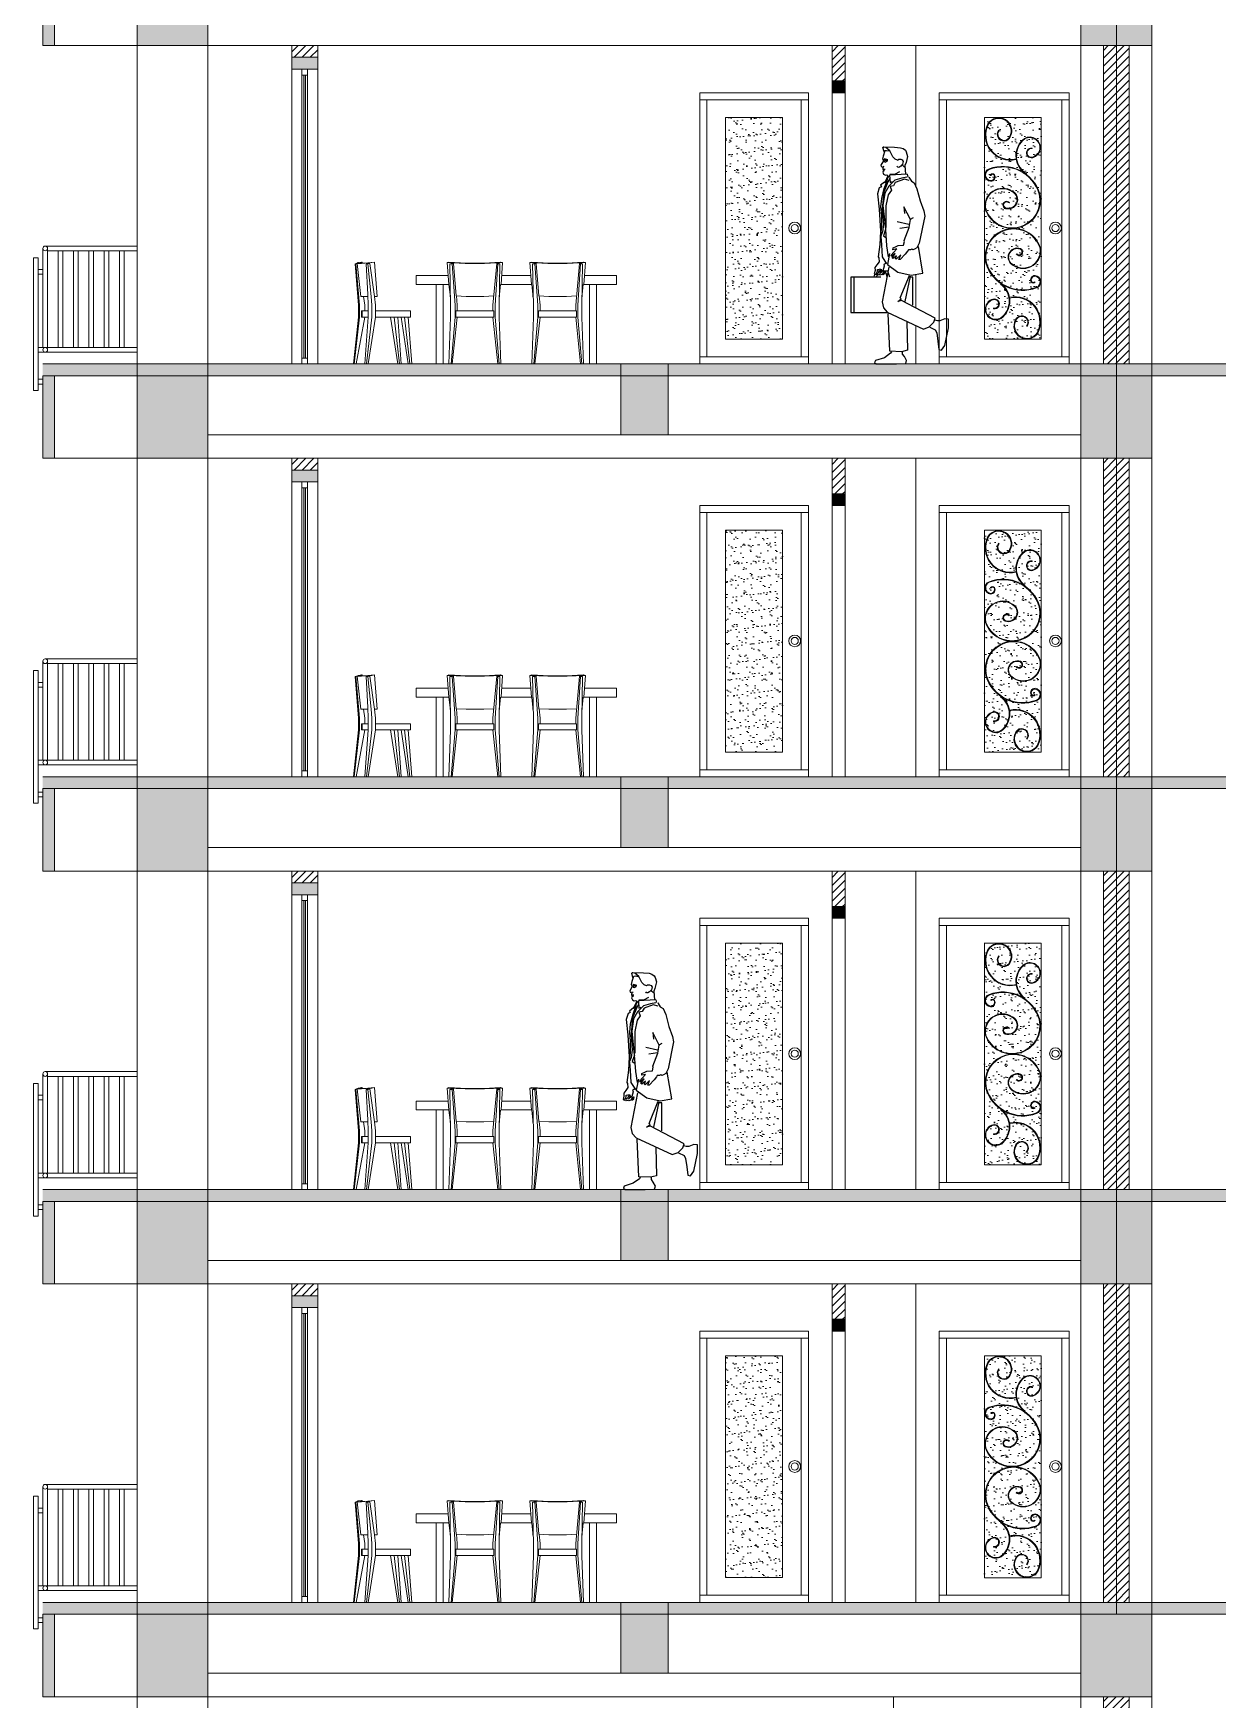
# Model space of a CAD drawing. Header units: millimetres. Extents: x -51 to 151, y -74 to 104.
# Drawn here: x -9.3 to 0.74, y 7.57 to 21.7 of the extents above; entities that cross this region are included whole.
import ezdxf

# ---------------------------------------------------------------- set-up
doc = ezdxf.new("R2010")
doc.units = ezdxf.units.MM
doc.header["$LTSCALE"] = 15
doc.linetypes.add('DASHDOTX2', pattern=[50.8, 25.4, -12.7, 0, -12.7])
doc.layers.add('Akira01', color=7, linetype='Continuous')
doc.layers.add('G', color=8, linetype='Continuous')
pattern_1 = [(45, (-665.703766, 16.939377), (-0.0336759605, 0.0336759605), [])]
pattern_2 = [(45, (-665.703766, 13.439377), (-0.0336759605, 0.0336759605), [])]
pattern_3 = [(45, (-665.703766, 9.939377), (-0.0336759605, 0.0336759605), [])]
pattern_4 = [(45, (-665.703766, 20.439377), (-0.0336759605, 0.0336759605), [])]

# ---------------------------------------------------------------- blocks, each defined once
blk = doc.blocks.new('Main Doorr')
at = {"lineweight": 9}
h = blk.add_hatch(dxfattribs=at)
h.set_pattern_fill('AR-SAND', color=153, scale=53.726984, style=0)
h.set_pattern_definition([(37.5, (633482.83, -6970.605), (-3.38444, 103.52243), [0, -81.66502, 0, -91.33587, 0, -87.30635]), (7.5, (633482.83, -6970.6), (95.08476, 151.6254), [0, -44.05613, 0, -73.60597, 0, -28.20667]), (327.5, (633416.74, -6970.605), (167.31345, 0.30404), [0, -26.86349, 0, -96.70857, 0, -126.25841]), (317.5, (633416.74, -6970.6), (161.51012, 47.15486), [0, -13.43175, 0, -63.39784, 0, -72.53143])])
h.paths.add_polyline_path([(664468, -64986), (664951, -64986), (664951, -63105), (664468, -63105)])
at = {"color": 7, "lineweight": 9}
for p, q in [((665186, -62955), (664086, -62955)), ((664146, -62955), (664146, -65135)), ((665126, -65135), (665126, -62955)), ((664468, -63105), (664468, -64986)), ((664951, -63105), (664468, -63105)), ((664951, -64986), (664951, -63105)), ((664468, -64986), (664951, -64986)), ((664086, -65135), (665186, -65135))]:
    blk.add_line(p, q, dxfattribs=at)
blk.add_lwpolyline([(664086, -65195), (665186, -65195), (665186, -62895), (664086, -62895)], close=True, dxfattribs=at)
at = {"lineweight": 9}
for points in [[(664738, -63461, -0.637528), (664498, -63159, -0.965658), (664687, -63270, -1.139609), (664589, -63214), (664593, -63218, 1.142963), (664682, -63267, 0.965814), (664503, -63161, 0.637746), (664737, -63456)], [(664811, -63578, -0.50473), (664808, -63283, -1.139136), (664878, -63446, -1.237533), (664872, -63364), (664872, -63369, 1.237959), (664877, -63441, 1.137294), (664811, -63287, 0.504199), (664814, -63573)], [(664608, -64513, -0.50473), (664611, -64809, -1.139136), (664541, -64645, -1.237533), (664547, -64728), (664547, -64722, 1.237959), (664542, -64650, 1.137294), (664608, -64804, 0.504199), (664605, -64518)], [(664681, -64630, -0.637528), (664921, -64933, -0.965658), (664732, -64822, -1.139609), (664830, -64877), (664826, -64874, 1.142963), (664737, -64824, 0.965814), (664916, -64930, 0.637746), (664682, -64636)]]:
    blk.add_lwpolyline(points, format="xyb", dxfattribs=at)
for points in [[(664521, -63590, -0.482932), (664554, -63590, -0.577559), (664521, -63646, -0.789134), (664508, -63541, -0.438143), (664938, -63753, -0.939322), (664477, -63887, -0.684665), (664707, -63731, -0.943765), (664645, -63876, -1.249985), (664681, -63826), (664677, -63830, 1.245946), (664647, -63871, 0.94511), (664704, -63735, 0.684848), (664482, -63886, 0.938331), (664933, -63754, 0.438005), (664510, -63546, 0.787082), (664522, -63640, 0.570854), (664550, -63593, 0.476031), (664525, -63593)], [(664898, -64502, -0.482932), (664865, -64501, -0.577559), (664898, -64445, -0.789134), (664911, -64550, -0.438143), (664481, -64339, -0.939322), (664942, -64204, -0.684665), (664713, -64360, -0.943765), (664774, -64216, -1.249985), (664738, -64265), (664742, -64261, 1.245946), (664772, -64221, 0.94511), (664715, -64356, 0.684848), (664937, -64205, 0.938331), (664486, -64337, 0.438005), (664909, -64545, 0.787082), (664898, -64451, 0.570854), (664870, -64498, 0.476031), (664894, -64498)]]:
    blk.add_lwpolyline(points, format="xyb", close=True, dxfattribs=at)
at = {"linetype": 'Continuous', "lineweight": 9}
blk.add_lwpolyline([(664951, -64986), (664468, -64986)], dxfattribs=at)
at = {"color": 7, "lineweight": 9}
for radius in [50, 30]:
    blk.add_circle((665071, -64043), radius, dxfattribs=at)
blk = doc.blocks.new('Indoor')
at = {"lineweight": 5}
h = blk.add_hatch(dxfattribs=at)
h.set_pattern_fill('AR-SAND', color=153, scale=53.726984, style=0)
h.set_pattern_definition([(37.5, (631289.6, 71959.21), (-3.38444, 103.52243), [0, -81.66502, 0, -91.33587, 0, -87.30635]), (7.5, (631289.6, 71959.21), (95.08476, 151.6254), [0, -44.05613, 0, -73.60597, 0, -28.20667]), (327.5, (631223.515, 71959.21), (167.31345, 0.30404), [0, -26.86349, 0, -96.70857, 0, -126.25841]), (317.5, (631223.52, 71959.21), (161.51012, 47.15486), [0, -13.43175, 0, -63.39784, 0, -72.53143])])
h.paths.add_polyline_path([(662275, 13944), (662758, 13944), (662758, 15824), (662275, 15824)])
at = {"color": 7, "lineweight": 5}
for p, q in [((662976, 16034), (662056, 16034)), ((662056, 16034), (662056, 13734)), ((662976, 15974), (662056, 15974)), ((662116, 15974), (662116, 13794)), ((662916, 13794), (662916, 15974)), ((662976, 13734), (662976, 16034)), ((662275, 15824), (662275, 13944)), ((662758, 15824), (662275, 15824)), ((662758, 13944), (662758, 15824)), ((662275, 13944), (662758, 13944)), ((662056, 13794), (662976, 13794)), ((662056, 13734), (662976, 13734))]:
    blk.add_line(p, q, dxfattribs=at)
at = {"linetype": 'Continuous', "lineweight": 5}
blk.add_lwpolyline([(662758, 13944), (662275, 13944)], dxfattribs=at)
at = {"color": 7, "lineweight": 5}
for radius in [50, 30]:
    blk.add_circle((662861, 14886), radius, dxfattribs=at)
blk = doc.blocks.new('dinning table')
at = {"linetype": 'Continuous', "lineweight": 13}
for points in [[(660952, -67087), (660922, -67087)], [(661041, -67087), (661011, -67087)], [(661307, -67087), (661247, -67087)], [(662547, -67087), (662607, -67087)]]:
    blk.add_lwpolyline(points, dxfattribs=at)
at = {"layer": 'Akira01', "lineweight": 13}
for p, q in [((660561, -66238), (660573, -66234)), ((660591, -66589), (660561, -66238)), ((660561, -66238), (660568, -66238)), ((660568, -66238), (660579, -66234)), ((660598, -66589), (660568, -66238)), ((660573, -66234), (660588, -66227)), ((660573, -66234), (660614, -66234)), ((660579, -66234), (660611, -66514)), ((660588, -66227), (660617, -66223)), ((660603, -66231), (660617, -66223)), ((660603, -66231), (660640, -66231)), ((660703, -66227), (660614, -66234)), ((660617, -66223), (660621, -66223)), ((660621, -66223), (660621, -66231)), ((660726, -66223), (660640, -66231)), ((660655, -66238), (660670, -66234)), ((660655, -66238), (660670, -66499)), ((660670, -66238), (660655, -66238)), ((660670, -66234), (660685, -66234)), ((660670, -66238), (660685, -66234)), ((660670, -66238), (660696, -66514)), ((660685, -66234), (660726, -66514)), ((660703, -66227), (660726, -66223)), ((660748, -66514), (660726, -66223)), ((661357, -66223), (661342, -66227)), ((661342, -66227), (661495, -66234)), ((661355, -66413), (661342, -66227)), ((661357, -66223), (661502, -66231)), ((661375, -66234), (661364, -66238)), ((661364, -66238), (661383, -66238)), ((661371, -66589), (661364, -66238)), ((661394, -66234), (661375, -66234)), ((661383, -66238), (661394, -66234)), ((661383, -66238), (661409, -66589)), ((661417, -66510), (661394, -66234)), ((661502, -66231), (661495, -66234)), ((661659, -66234), (661495, -66234)), ((661502, -66231), (661655, -66231)), ((661651, -66231), (661793, -66223)), ((661797, -66223), (661655, -66231)), ((661655, -66231), (661659, -66234)), ((661811, -66227), (661659, -66234)), ((661730, -66589), (661763, -66234)), ((661748, -66589), (661771, -66238)), ((661763, -66234), (661771, -66238)), ((661782, -66234), (661763, -66234)), ((661789, -66238), (661771, -66238)), ((661789, -66238), (661782, -66234)), ((661782, -66589), (661789, -66238)), ((661793, -66223), (661793, -66223)), ((661811, -66227), (661797, -66223)), ((661798, -66413), (661811, -66227)), ((662058, -66223), (662043, -66227)), ((662043, -66227), (662196, -66234)), ((662056, -66413), (662043, -66227)), ((662058, -66223), (662203, -66231)), ((662076, -66234), (662065, -66238)), ((662065, -66238), (662084, -66238)), ((662073, -66589), (662065, -66238)), ((662095, -66234), (662076, -66234)), ((662084, -66238), (662095, -66234)), ((662084, -66238), (662110, -66589)), ((662118, -66510), (662095, -66234)), ((662203, -66231), (662196, -66234)), ((662360, -66234), (662196, -66234)), ((662203, -66231), (662356, -66231)), ((662352, -66231), (662494, -66223)), ((662498, -66223), (662356, -66231)), ((662356, -66231), (662360, -66234)), ((662513, -66227), (662360, -66234)), ((662431, -66589), (662464, -66234)), ((662449, -66589), (662472, -66238)), ((662464, -66234), (662472, -66238)), ((662483, -66234), (662464, -66234)), ((662490, -66238), (662472, -66238)), ((662490, -66238), (662483, -66234)), ((662483, -66589), (662490, -66238)), ((662494, -66223), (662494, -66223)), ((662513, -66227), (662498, -66223)), ((662499, -66413), (662513, -66227)), ((661078, -66337), (661078, -66412)), ((661349, -66337), (661078, -66337)), ((662051, -66337), (661804, -66337)), ((662777, -66337), (662505, -66337)), ((662777, -66412), (662777, -66337)), ((660647, -66514), (660611, -66514)), ((660632, -66514), (660644, -66589)), ((660632, -66514), (660644, -66589)), ((660651, -66514), (660647, -66514)), ((660670, -66514), (660647, -66514)), ((660655, -66514), (660651, -66514)), ((660651, -66514), (660670, -66514)), ((660670, -66499), (660673, -66589)), ((660696, -66514), (660703, -66589)), ((660726, -66514), (660733, -66589)), ((660748, -66514), (660726, -66514)), ((661355, -66412), (661078, -66412)), ((661247, -67087), (661247, -66412)), ((661307, -67087), (661307, -66412)), ((661357, -66413), (661368, -66499)), ((661368, -66518), (661368, -66499)), ((661502, -66514), (661417, -66510)), ((661427, -66589), (661420, -66510)), ((661651, -66514), (661502, -66514)), ((661651, -66514), (661737, -66510)), ((661793, -66413), (661785, -66499)), ((661785, -66518), (661785, -66499)), ((661785, -66510), (661786, -66510)), ((662056, -66412), (661798, -66412)), ((662058, -66413), (662069, -66499)), ((662069, -66518), (662069, -66499)), ((662203, -66514), (662118, -66510)), ((662129, -66589), (662121, -66510)), ((662352, -66514), (662203, -66514)), ((662352, -66514), (662438, -66510)), ((662494, -66413), (662487, -66499)), ((662487, -66518), (662487, -66499)), ((662487, -66510), (662487, -66510)), ((662777, -66412), (662500, -66412)), ((662547, -67087), (662547, -66412)), ((662607, -67087), (662607, -66412)), ((660591, -66690), (660591, -66589)), ((660598, -66690), (660598, -66589)), ((660647, -66637), (660614, -66637)), ((660614, -66637), (660647, -66637)), ((660614, -66637), (660614, -66690)), ((660620, -66637), (660620, -66690)), ((660644, -66589), (660643, -66589)), ((660644, -66589), (660644, -66637)), ((660644, -66637), (660644, -66589)), ((660673, -66637), (660647, -66637)), ((660647, -66637), (660673, -66637)), ((660673, -66690), (660673, -66589)), ((660703, -66589), (660703, -66690)), ((660733, -66637), (660733, -66589)), ((660733, -66589), (660733, -66690)), ((660752, -66637), (660733, -66637)), ((660733, -66637), (660752, -66637)), ((660955, -66637), (660752, -66637)), ((660752, -66637), (661030, -66637)), ((661030, -66637), (661030, -66690)), ((661371, -66589), (661371, -66690)), ((661371, -66637), (661371, -66690)), ((661371, -66637), (661372, -66637)), ((661409, -66690), (661409, -66589)), ((661409, -66589), (661409, -66589)), ((661416, -66690), (661416, -66637)), ((661424, -66637), (661416, -66637)), ((661416, -66637), (661424, -66637)), ((661502, -66637), (661424, -66637)), ((661424, -66637), (661502, -66637)), ((661427, -66637), (661427, -66589)), ((661651, -66637), (661502, -66637)), ((661502, -66637), (661651, -66637)), ((661730, -66637), (661651, -66637)), ((661651, -66637), (661730, -66637)), ((661730, -66589), (661730, -66637)), ((661737, -66637), (661730, -66637)), ((661737, -66637), (661730, -66637)), ((661737, -66690), (661737, -66637)), ((661748, -66690), (661748, -66589)), ((661782, -66690), (661782, -66589)), ((662073, -66589), (662073, -66690)), ((662073, -66637), (662073, -66690)), ((662073, -66637), (662073, -66637)), ((662110, -66690), (662110, -66589)), ((662110, -66589), (662110, -66589)), ((662117, -66690), (662117, -66637)), ((662125, -66637), (662117, -66637)), ((662117, -66637), (662125, -66637)), ((662203, -66637), (662125, -66637)), ((662125, -66637), (662203, -66637)), ((662129, -66637), (662129, -66589)), ((662352, -66637), (662203, -66637)), ((662203, -66637), (662352, -66637)), ((662431, -66637), (662352, -66637)), ((662352, -66637), (662431, -66637)), ((662431, -66589), (662431, -66637)), ((662438, -66637), (662431, -66637)), ((662438, -66637), (662431, -66637)), ((662438, -66690), (662438, -66637)), ((662449, -66690), (662449, -66589)), ((662483, -66690), (662483, -66589)), ((660547, -67087), (660591, -66690)), ((660554, -67088), (660598, -66690)), ((660644, -66690), (660571, -67087)), ((660647, -66690), (660614, -66690)), ((660614, -66690), (660647, -66690)), ((660620, -66690), (660620, -66690)), ((660673, -66690), (660644, -67087)), ((660673, -66690), (660647, -66690)), ((660647, -66690), (660673, -66690)), ((660703, -66690), (660658, -67087)), ((660733, -66690), (660673, -67087)), ((660752, -66690), (660733, -66690)), ((660752, -66690), (660733, -66690)), ((660933, -66690), (660752, -66690)), ((660752, -66690), (661030, -66690)), ((660862, -66690), (660922, -67087)), ((660892, -66690), (660937, -67087)), ((660922, -66690), (660952, -67087)), ((660951, -66690), (661011, -67087)), ((660981, -66690), (661026, -67087)), ((661011, -66690), (661041, -67087)), ((661357, -67087), (661371, -66690)), ((661371, -66690), (661372, -66690)), ((661409, -66690), (661375, -67087)), ((661383, -67087), (661427, -66690)), ((661424, -66690), (661416, -66690)), ((661502, -66690), (661424, -66690)), ((661424, -66690), (661502, -66690)), ((661651, -66690), (661502, -66690)), ((661502, -66690), (661651, -66690)), ((661730, -66690), (661651, -66690)), ((661651, -66690), (661730, -66690)), ((661730, -66690), (661771, -67087)), ((661737, -66690), (661730, -66690)), ((661748, -66690), (661782, -67087)), ((661782, -66690), (661797, -67087)), ((662058, -67087), (662073, -66690)), ((662073, -66690), (662073, -66690)), ((662110, -66690), (662076, -67087)), ((662084, -67087), (662129, -66690)), ((662125, -66690), (662117, -66690)), ((662203, -66690), (662125, -66690)), ((662125, -66690), (662203, -66690)), ((662352, -66690), (662203, -66690)), ((662203, -66690), (662352, -66690)), ((662431, -66690), (662352, -66690)), ((662352, -66690), (662431, -66690)), ((662431, -66690), (662472, -67087)), ((662438, -66690), (662431, -66690)), ((662449, -66690), (662483, -67087)), ((662483, -66690), (662498, -67087)), ((660547, -67087), (660565, -67087)), ((660565, -67087), (660547, -67087)), ((660565, -67087), (660569, -67087)), ((660565, -67087), (660569, -67087)), ((660569, -67087), (660573, -67087)), ((660573, -67087), (660569, -67087)), ((660658, -67087), (660644, -67087)), ((660658, -67087), (660644, -67087)), ((660658, -67087), (660673, -67087)), ((660673, -67087), (660658, -67087)), ((660673, -67087), (660673, -67087)), ((660673, -67087), (660673, -67087)), ((661375, -67087), (661357, -67087)), ((661357, -67087), (661375, -67087)), ((661375, -67087), (661383, -67087)), ((661375, -67087), (661375, -67087)), ((661375, -67087), (661383, -67087)), ((661782, -67087), (661771, -67087)), ((661782, -67087), (661771, -67087)), ((661782, -67087), (661797, -67087)), ((661797, -67087), (661782, -67087)), ((662076, -67087), (662058, -67087)), ((662058, -67087), (662076, -67087)), ((662076, -67087), (662084, -67087)), ((662076, -67087), (662076, -67087)), ((662076, -67087), (662084, -67087)), ((662483, -67087), (662472, -67087)), ((662483, -67087), (662472, -67087)), ((662483, -67087), (662498, -67087)), ((662498, -67087), (662483, -67087))]:
    blk.add_line(p, q, dxfattribs=at)
blk = doc.blocks.new('wwwwww')
at = {"color": 0, "linetype": 'ByBlock'}
for p, q in [((663812, -14231), (663819, -14254)), ((663728, -14631), (663827, -14655)), ((663827, -14680), (663753, -14690)), ((663841, -14612), (663867, -14599)), ((663566, -15070), (663558, -15071)), ((663839, -15095), (663793, -15311))]:
    blk.add_line(p, q, dxfattribs=at)
for points in [[(663624, -14032), (663609, -14076), (663604, -14100), (663612, -14117), (663591, -14155), (663594, -14166), (663608, -14171), (663607, -14186), (663612, -14198), (663606, -14214), (663614, -14229), (663629, -14238), (663642, -14236), (663651, -14243), (663624, -14300), (663645, -14291), (663646, -14266), (663657, -14246), (663666, -14248)], [(663618, -14042), (663608, -14005), (663614, -13998), (663707, -14002), (663756, -14005), (663779, -14012), (663799, -14027), (663806, -14041), (663817, -14079), (663804, -14133), (663794, -14158), (663801, -14230)], [(663732, -14111), (663713, -14103), (663693, -14082), (663667, -14032), (663633, -14004), (663617, -14002), (663610, -14006)], [(663625, -14030), (663639, -14028), (663663, -14032)], [(663732, -14112), (663742, -14102), (663760, -14103), (663772, -14110), (663780, -14123), (663775, -14145), (663759, -14162), (663744, -14172), (663734, -14172), (663727, -14162)], [(663666, -14267), (663651, -14294), (663615, -14382), (663602, -14524), (663613, -14656), (663604, -14720), (663587, -14760), (663598, -14680), (663598, -14581), (663591, -14506), (663598, -14435), (663620, -14351), (663644, -14287)], [(663609, -14187), (663627, -14189)], [(663812, -14256), (663768, -14265), (663708, -14281), (663657, -14331), (663624, -14391), (663609, -14497), (663624, -14641), (663629, -14700), (663640, -14837), (663653, -14932)], [(663619, -14168), (663610, -14164)], [(663616, -14198), (663622, -14198)], [(663812, -14231), (663665, -14240), (663669, -14300), (663688, -14293)], [(663667, -14231), (663716, -14227), (663752, -14209)], [(663828, -14256), (663850, -14289), (663874, -14305), (663896, -14356), (663923, -14455), (663954, -14541), (663962, -14585), (663916, -14815), (663896, -14855), (663876, -14866), (663863, -14873), (663854, -14866), (663843, -14873), (663825, -14873), (663817, -14884), (663797, -14908), (663755, -14954), (663744, -14954), (663759, -14915), (663721, -14950), (663715, -14946), (663724, -14921), (663693, -14946), (663686, -14939), (663713, -14901), (663679, -14926), (663675, -14919), (663726, -14864), (663693, -14870), (663695, -14855), (663719, -14844), (663737, -14835), (663783, -14833), (663790, -14802), (663788, -14793), (663830, -14683), (663841, -14614), (663786, -14506), (663792, -14563)], [(663792, -14170), (663780, -14160), (663774, -14148)], [(663622, -14298), (663589, -14325), (663595, -14338), (663578, -14347), (663562, -14398), (663576, -14526), (663587, -14714), (663582, -14826), (663567, -14932), (663573, -14939), (663576, -14974), (663558, -14999), (663540, -15021), (663542, -15047), (663534, -15076), (663547, -15080), (663562, -15052), (663562, -15038), (663589, -15032)], [(663832, -14283), (663790, -14274), (663713, -14300), (663697, -14329), (663668, -14336), (663679, -14365), (663653, -14404), (663633, -14499), (663633, -14683)], [(663642, -14990), (663604, -14930), (663598, -14828), (663593, -14758)], [(663631, -14700), (663613, -14753), (663633, -14767)], [(663664, -14904), (663646, -14996), (663735, -15060), (663848, -15087), (663947, -15069), (663909, -14844)], [(663620, -15076), (663609, -15084), (663605, -15079), (663585, -15086), (663580, -15080), (663563, -15086), (663558, -15079)], [(663622, -15076), (663629, -15056), (663624, -15056), (663606, -15074), (663615, -15056), (663604, -15052), (663584, -15071), (663598, -15041), (663584, -15041), (663569, -15069)], [(663658, -15019), (663601, -15313), (663612, -15364), (663645, -15399), (663952, -15543), (664001, -15525), (664041, -15486), (664052, -15450), (663767, -15302), (663733, -15309), (663764, -15287), (663755, -15278), (663833, -15090)], [(663631, -14983), (663626, -14990), (663615, -14996), (663620, -15010), (663609, -15049)], [(663862, -15342), (663862, -15103), (663837, -15103)], [(663811, -15479), (663817, -15722), (663767, -15735), (663667, -15731), (663654, -15413)], [(664005, -15528), (664052, -15550), (664065, -15576), (664074, -15647), (664083, -15718), (664105, -15722), (664134, -15682), (664165, -15534), (664165, -15459), (664134, -15457), (664092, -15475), (664069, -15475), (664047, -15468)], [(663680, -15735), (663674, -15749), (663621, -15786), (663545, -15810), (663537, -15828), (663552, -15839), (663722, -15839), (663802, -15837), (663809, -15810), (663791, -15777), (663775, -15755), (663775, -15737)]]:
    blk.add_lwpolyline(points, dxfattribs=at)
for points in [[(663650, -14109), (663623, -14100), (663616, -14105)], [(663647, -14113), (663621, -14118), (663621, -14124), (663628, -14127), (663643, -14120)]]:
    blk.add_lwpolyline(points, close=True, dxfattribs=at)
blk = doc.blocks.new('02FMAN04')
at = {"color": 0, "linetype": 'ByBlock'}
for p, q in [((-4.09, 62.9), (-4.33, 61.98)), ((-5.2, 47.99), (-6.24, 48.51)), ((-0.79, 47.26), (-4.66, 46.29)), ((-4.66, 45.32), (-1.76, 44.94)), ((-5.14, 29.12), (-3.33, 20.66)), ((2.36, 30.85), (1.69, 28.89)), ((4.43, 30.85), (2.36, 30.85)), ((2.51, 28.87), (2.82, 30.11)), ((2.82, 30.11), (3.14, 30.11)), ((5.71, 30.87), (5.16, 30.87)), ((5.55, 30.07), (5.86, 30.04)), ((5.86, 30.04), (6.08, 28.92)), ((6.66, 29.76), (6.92, 28.85)), ((13.53, 28.78), (13.53, 17.2))]:
    blk.add_line(p, q, dxfattribs=at)
for points in [[(3.51, 70.28), (3.91, 71.74), (3.66, 71.99), (0.03, 71.85), (-1.88, 71.7), (-2.77, 71.46), (-3.55, 70.85), (-3.84, 70.32), (-4.26, 68.83), (-3.77, 66.74), (-3.38, 65.74), (-3.62, 62.94)], [(-0.96, 67.59), (-0.21, 67.87), (0.6, 68.72), (1.6, 70.67), (2.91, 71.77), (3.55, 71.85), (3.83, 71.67)], [(-0.96, 67.55), (-1.35, 67.94), (-2.03, 67.91), (-2.49, 67.62), (-2.81, 67.09), (-2.63, 66.24), (-1.99, 65.56), (-1.42, 65.17), (-1.03, 65.21), (-0.75, 65.56)], [(3.27, 70.67), (3.87, 68.94), (4.08, 68.01), (3.76, 67.34), (4.58, 65.85), (4.47, 65.42), (3.91, 65.25), (3.94, 64.64), (3.76, 64.18), (3.98, 63.54), (3.66, 62.97), (3.09, 62.62), (2.59, 62.69), (2.24, 62.41), (3.27, 60.21), (2.45, 60.53), (2.41, 61.52), (1.99, 62.3), (1.63, 62.23)], [(3.23, 70.75), (2.7, 70.82), (1.77, 70.67)], [(-4.68, 61.9), (-5.54, 60.6), (-6.5, 60), (-7.36, 58.01), (-8.4, 54.12), (-9.61, 50.75), (-9.95, 49.03), (-8.14, 40.04), (-7.36, 38.49), (-6.58, 38.06), (-6.06, 37.8), (-5.72, 38.06), (-5.28, 37.8), (-4.59, 37.8), (-4.25, 37.37), (-3.47, 36.42), (-1.83, 34.6), (-1.39, 34.6), (-2, 36.16), (-0.53, 34.77), (-0.27, 34.95), (-0.62, 35.9), (0.59, 34.95), (0.85, 35.21), (-0.18, 36.67), (1.11, 35.72), (1.29, 35.98), (-0.7, 38.14), (0.59, 37.88), (0.51, 38.49), (-0.44, 38.92), (-1.14, 39.27), (-2.95, 39.35), (-3.21, 40.56), (-3.12, 40.91), (-4.77, 45.23), (-5.2, 47.9), (-3.04, 52.14), (-3.3, 49.89)], [(-4.85, 60.86), (-3.21, 61.21), (-0.18, 60.17), (0.42, 59.05), (1.54, 58.79), (1.11, 57.66), (2.15, 56.11), (2.93, 52.4), (2.93, 45.23)], [(-4.09, 62.9), (1.67, 62.55), (1.53, 60.17), (0.78, 60.45)], [(-4.07, 61.9), (-2.35, 61.55), (-0.01, 60.95), (1.98, 58.96), (3.27, 56.63), (3.88, 52.48), (3.27, 46.87), (3.1, 44.54), (2.67, 39.18), (2.15, 35.47)], [(-3.3, 65.28), (-2.81, 65.67), (-2.59, 66.13)], [(1.6, 62.9), (-0.32, 63.05), (-1.71, 63.76)], [(1.63, 61.47), (2.24, 60.43), (3.62, 56.97), (4.14, 51.45), (3.71, 46.26), (4.05, 43.76), (4.74, 42.2), (4.31, 45.31), (4.31, 49.2), (4.57, 52.14), (4.31, 54.9), (3.45, 58.18), (2.5, 60.69)], [(3.87, 64.61), (3.16, 64.54)], [(3.59, 64.18), (3.37, 64.18)], [(3.48, 65.35), (3.83, 65.49)], [(3.36, 60.26), (4.66, 59.22), (4.4, 58.7), (5.09, 58.36), (5.69, 56.37), (5.18, 51.36), (4.74, 44.02), (4.92, 39.61), (5.52, 35.47), (5.26, 35.21), (5.18, 33.82), (5.87, 32.87), (6.56, 32.01), (6.47, 30.97), (6.82, 29.85), (6.3, 29.68), (5.69, 30.8), (5.69, 31.32), (4.66, 31.58)], [(3.01, 44.54), (3.71, 42.46), (2.93, 41.94)], [(1.72, 36.59), (2.41, 32.96), (-1.05, 30.46), (-5.46, 29.42), (-9.35, 30.11), (-7.88, 38.92)], [(2.58, 33.22), (4.05, 35.55), (4.31, 39.52), (4.48, 42.29)], [(3.01, 33.48), (3.19, 33.22), (3.62, 32.96), (3.45, 32.44), (3.88, 30.89)], [(1.94, 32.06), (4.19, 20.57), (3.76, 18.58), (2.46, 17.2), (-9.55, 11.59), (-11.46, 12.28), (-13.01, 13.83), (-13.44, 15.21), (-2.29, 21), (-0.99, 20.74), (-2.2, 21.61), (-1.86, 21.95), (-4.88, 29.29)], [(-6.01, 19.45), (-6.01, 28.78), (-5.06, 28.78)], [(4.62, 28.78), (14.57, 28.78), (14.57, 17.11), (2.64, 17.11)], [(3.36, 29.85), (3.1, 30.63), (3.27, 30.63), (3.97, 29.94), (3.62, 30.63), (4.05, 30.8), (4.83, 30.02), (4.31, 31.23), (4.83, 31.23), (5.44, 30.11)], [(3.45, 29.83), (3.86, 29.55), (4.03, 29.72), (4.82, 29.46), (5.01, 29.7), (5.66, 29.46), (5.88, 29.74)], [(-4.02, 14.09), (-4.28, 4.59), (-2.29, 4.07), (1.6, 4.24), (2.12, 16.68)], [(-11.63, 12.19), (-13.44, 11.33), (-13.96, 10.29), (-14.31, 7.53), (-14.65, 4.76), (-15.52, 4.59), (-16.64, 6.14), (-17.85, 11.93), (-17.85, 14.87), (-16.64, 14.96), (-15, 14.26), (-14.14, 14.26), (-13.27, 14.52)], [(1.08, 4.07), (1.34, 3.55), (3.41, 2.08), (6.35, 1.13), (6.7, 0.44), (6.09, 0.01), (-0.56, 0.01), (-3.67, 0.1), (-3.93, 1.13), (-3.24, 2.43), (-2.64, 3.29), (-2.64, 3.98)]]:
    blk.add_lwpolyline(points, dxfattribs=at)
for points in [[(2.27, 67.66), (3.34, 68.01), (3.59, 67.8)], [(2.38, 67.48), (3.41, 67.3), (3.41, 67.06), (3.12, 66.95), (2.52, 67.23)]]:
    blk.add_lwpolyline(points, close=True, dxfattribs=at)

msp = doc.modelspace()

# ---------------------------------------------------------------- hatches: boundary and pattern name
at = {"linetype": 'Continuous', "lineweight": 13}
h = msp.add_hatch(color=256, dxfattribs=at)
h.dxf.hatch_style = 1
h.paths.add_polyline_path([(-8.417, 21.6), (-7.817, 21.6), (-7.817, 22.4), (-8.417, 22.4)])
h = msp.add_hatch(color=256, dxfattribs=at)
h.dxf.hatch_style = 1
h.paths.add_polyline_path([(-0.417, 21.6), (0.183, 21.6), (0.183, 22.4), (-0.417, 22.4)])
h = msp.add_hatch(color=256, dxfattribs=at)
h.dxf.hatch_style = 1
h.paths.add_polyline_path([(-9.117, 22.3), (-9.217, 22.3), (-9.217, 21.6), (-9.117, 21.6)])
at = {"linetype": 'Continuous', "lineweight": 13, "true_color": 0xb64b2b}
h = msp.add_hatch(dxfattribs=at)
h.set_pattern_fill('ANSI31', color=15, scale=0.015)
h.set_pattern_definition(pattern_4)
h.paths.add_polyline_path([(-6.887, 21.6), (-7.107, 21.6), (-7.107, 21.5), (-6.887, 21.5)])
at = {"linetype": 'Continuous', "lineweight": 13}
h = msp.add_hatch(color=256, dxfattribs=at)
h.dxf.hatch_style = 1
h.paths.add_polyline_path([(-6.887, 21.5), (-7.107, 21.5), (-7.107, 21.4), (-6.887, 21.4)])
at = {"linetype": 'Continuous', "lineweight": 13, "true_color": 0xb64b2b}
h = msp.add_hatch(dxfattribs=at)
h.set_pattern_fill('ANSI31', color=15, scale=0.015)
h.set_pattern_definition(pattern_4)
h.paths.add_polyline_path([(-2.417, 21.6), (-2.527, 21.6), (-2.527, 21.3), (-2.417, 21.3)])
h = msp.add_hatch(dxfattribs=at)
h.set_pattern_fill('ANSI31', color=15, scale=0.015)
h.set_pattern_definition(pattern_1)
h.paths.add_polyline_path([(-0.227, 18.9), (-0.007, 18.9), (-0.007, 21.6), (-0.227, 21.6)])
at = {"linetype": 'Continuous', "lineweight": 13}
h = msp.add_hatch(color=153, dxfattribs=at)
h.dxf.hatch_style = 1
h.paths.add_polyline_path([(-7.004, 21.35), (-6.989, 21.35), (-6.989, 18.95), (-7.004, 18.95)])
h = msp.add_hatch(color=256, dxfattribs=at)
h.dxf.hatch_style = 1
h.paths.add_polyline_path([(-2.417, 21.3), (-2.527, 21.3), (-2.527, 21.2), (-2.417, 21.2)])
h = msp.add_hatch(color=256, dxfattribs=at)
h.dxf.hatch_style = 1
h.paths.add_polyline_path([(-8.417, 18.9), (-9.217, 18.9), (-9.217, 18.8), (-8.417, 18.8)])
h.paths.add_polyline_path([(1.103, 18.8), (1.103, 18.9), (-7.817, 18.9), (-7.817, 18.8)])
h = msp.add_hatch(color=256, dxfattribs=at)
h.dxf.hatch_style = 1
h.paths.add_polyline_path([(-9.117, 18.8), (-9.217, 18.8), (-9.217, 18.6), (-9.117, 18.6)])
h = msp.add_hatch(color=256, dxfattribs=at)
h.dxf.hatch_style = 1
h.paths.add_polyline_path([(-9.117, 18.8), (-9.217, 18.8), (-9.217, 18.1), (-9.117, 18.1)])
h = msp.add_hatch(color=256, dxfattribs=at)
h.dxf.hatch_style = 1
h.paths.add_polyline_path([(-8.417, 18.1), (-7.817, 18.1), (-7.817, 18.9), (-8.417, 18.9)])
h = msp.add_hatch(color=256, dxfattribs=at)
h.dxf.hatch_style = 1
h.paths.add_polyline_path([(-4.317, 18.3), (-3.917, 18.3), (-3.917, 18.9), (-4.317, 18.9)])
h = msp.add_hatch(color=256, dxfattribs=at)
h.dxf.hatch_style = 1
h.paths.add_polyline_path([(-0.417, 18.1), (0.183, 18.1), (0.183, 18.9), (-0.417, 18.9)])
at = {"linetype": 'Continuous', "lineweight": 13, "true_color": 0xb64b2b}
h = msp.add_hatch(dxfattribs=at)
h.set_pattern_fill('ANSI31', color=15, scale=0.015)
h.set_pattern_definition(pattern_1)
h.paths.add_polyline_path([(-6.887, 18.1), (-7.107, 18.1), (-7.107, 18), (-6.887, 18)])
h = msp.add_hatch(dxfattribs=at)
h.set_pattern_fill('ANSI31', color=15, scale=0.015)
h.set_pattern_definition(pattern_1)
h.paths.add_polyline_path([(-2.417, 18.1), (-2.527, 18.1), (-2.527, 17.8), (-2.417, 17.8)])
h = msp.add_hatch(dxfattribs=at)
h.set_pattern_fill('ANSI31', color=15, scale=0.015)
h.set_pattern_definition(pattern_2)
h.paths.add_polyline_path([(-0.227, 15.4), (-0.007, 15.4), (-0.007, 18.1), (-0.227, 18.1)])
at = {"linetype": 'Continuous', "lineweight": 13}
h = msp.add_hatch(color=256, dxfattribs=at)
h.dxf.hatch_style = 1
h.paths.add_polyline_path([(-6.887, 18), (-7.107, 18), (-7.107, 17.9), (-6.887, 17.9)])
h = msp.add_hatch(color=153, dxfattribs=at)
h.dxf.hatch_style = 1
h.paths.add_polyline_path([(-7.004, 17.85), (-6.989, 17.85), (-6.989, 15.45), (-7.004, 15.45)])
h = msp.add_hatch(color=256, dxfattribs=at)
h.dxf.hatch_style = 1
h.paths.add_polyline_path([(-2.417, 17.8), (-2.527, 17.8), (-2.527, 17.7), (-2.417, 17.7)])
h = msp.add_hatch(color=256, dxfattribs=at)
h.dxf.hatch_style = 1
h.paths.add_polyline_path([(-8.417, 15.4), (-9.217, 15.4), (-9.217, 15.3), (-8.417, 15.3)])
h.paths.add_polyline_path([(1.103, 15.3), (1.103, 15.4), (-7.817, 15.4), (-7.817, 15.3)])
h = msp.add_hatch(color=256, dxfattribs=at)
h.dxf.hatch_style = 1
h.paths.add_polyline_path([(-8.417, 14.6), (-7.817, 14.6), (-7.817, 15.4), (-8.417, 15.4)])
h = msp.add_hatch(color=256, dxfattribs=at)
h.dxf.hatch_style = 1
h.paths.add_polyline_path([(-4.317, 14.8), (-3.917, 14.8), (-3.917, 15.4), (-4.317, 15.4)])
h = msp.add_hatch(color=256, dxfattribs=at)
h.dxf.hatch_style = 1
h.paths.add_polyline_path([(-0.417, 14.6), (0.183, 14.6), (0.183, 15.4), (-0.417, 15.4)])
h = msp.add_hatch(color=256, dxfattribs=at)
h.dxf.hatch_style = 1
h.paths.add_polyline_path([(-9.117, 15.3), (-9.217, 15.3), (-9.217, 15.1), (-9.117, 15.1)])
h = msp.add_hatch(color=256, dxfattribs=at)
h.dxf.hatch_style = 1
h.paths.add_polyline_path([(-9.117, 15.3), (-9.217, 15.3), (-9.217, 14.6), (-9.117, 14.6)])
at = {"linetype": 'Continuous', "lineweight": 13, "true_color": 0xb64b2b}
h = msp.add_hatch(dxfattribs=at)
h.set_pattern_fill('ANSI31', color=15, scale=0.015)
h.set_pattern_definition(pattern_2)
h.paths.add_polyline_path([(-6.887, 14.6), (-7.107, 14.6), (-7.107, 14.5), (-6.887, 14.5)])
h = msp.add_hatch(dxfattribs=at)
h.set_pattern_fill('ANSI31', color=15, scale=0.015)
h.set_pattern_definition(pattern_2)
h.paths.add_polyline_path([(-2.417, 14.6), (-2.527, 14.6), (-2.527, 14.3), (-2.417, 14.3)])
h = msp.add_hatch(dxfattribs=at)
h.set_pattern_fill('ANSI31', color=15, scale=0.015)
h.set_pattern_definition(pattern_3)
h.paths.add_polyline_path([(-0.227, 11.9), (-0.007, 11.9), (-0.007, 14.6), (-0.227, 14.6)])
at = {"linetype": 'Continuous', "lineweight": 13}
h = msp.add_hatch(color=256, dxfattribs=at)
h.dxf.hatch_style = 1
h.paths.add_polyline_path([(-6.887, 14.5), (-7.107, 14.5), (-7.107, 14.4), (-6.887, 14.4)])
h = msp.add_hatch(color=153, dxfattribs=at)
h.dxf.hatch_style = 1
h.paths.add_polyline_path([(-7.004, 14.35), (-6.989, 14.35), (-6.989, 11.95), (-7.004, 11.95)])
h = msp.add_hatch(color=256, dxfattribs=at)
h.dxf.hatch_style = 1
h.paths.add_polyline_path([(-2.417, 14.3), (-2.527, 14.3), (-2.527, 14.2), (-2.417, 14.2)])
h = msp.add_hatch(color=256, dxfattribs=at)
h.dxf.hatch_style = 1
h.paths.add_polyline_path([(-8.417, 11.9), (-9.217, 11.9), (-9.217, 11.8), (-8.417, 11.8)])
h.paths.add_polyline_path([(1.103, 11.8), (1.103, 11.9), (-7.817, 11.9), (-7.817, 11.8)])
h = msp.add_hatch(color=256, dxfattribs=at)
h.dxf.hatch_style = 1
h.paths.add_polyline_path([(-8.417, 11.1), (-7.817, 11.1), (-7.817, 11.9), (-8.417, 11.9)])
h = msp.add_hatch(color=256, dxfattribs=at)
h.dxf.hatch_style = 1
h.paths.add_polyline_path([(-4.317, 11.3), (-3.917, 11.3), (-3.917, 11.9), (-4.317, 11.9)])
h = msp.add_hatch(color=256, dxfattribs=at)
h.dxf.hatch_style = 1
h.paths.add_polyline_path([(-0.417, 11.1), (0.183, 11.1), (0.183, 11.9), (-0.417, 11.9)])
h = msp.add_hatch(color=256, dxfattribs=at)
h.dxf.hatch_style = 1
h.paths.add_polyline_path([(-9.117, 11.8), (-9.217, 11.8), (-9.217, 11.6), (-9.117, 11.6)])
h = msp.add_hatch(color=256, dxfattribs=at)
h.dxf.hatch_style = 1
h.paths.add_polyline_path([(-9.117, 11.8), (-9.217, 11.8), (-9.217, 11.1), (-9.117, 11.1)])
at = {"linetype": 'Continuous', "lineweight": 13, "true_color": 0xb64b2b}
h = msp.add_hatch(dxfattribs=at)
h.set_pattern_fill('ANSI31', color=15, scale=0.015)
h.set_pattern_definition(pattern_3)
h.paths.add_polyline_path([(-6.887, 11.1), (-7.107, 11.1), (-7.107, 11), (-6.887, 11)])
h = msp.add_hatch(dxfattribs=at)
h.set_pattern_fill('ANSI31', color=15, scale=0.015)
h.set_pattern_definition(pattern_3)
h.paths.add_polyline_path([(-2.417, 11.1), (-2.527, 11.1), (-2.527, 10.8), (-2.417, 10.8)])
h = msp.add_hatch(dxfattribs=at)
h.set_pattern_fill('ANSI31', color=15, scale=0.015)
h.set_pattern_definition([(45, (-665.703766, 6.439377), (-0.0336759605, 0.0336759605), [])])
h.paths.add_polyline_path([(-0.227, 8.4), (-0.007, 8.4), (-0.007, 11.1), (-0.227, 11.1)])
at = {"linetype": 'Continuous', "lineweight": 13}
h = msp.add_hatch(color=256, dxfattribs=at)
h.dxf.hatch_style = 1
h.paths.add_polyline_path([(-6.887, 11), (-7.107, 11), (-7.107, 10.9), (-6.887, 10.9)])
h = msp.add_hatch(color=153, dxfattribs=at)
h.dxf.hatch_style = 1
h.paths.add_polyline_path([(-7.004, 10.85), (-6.989, 10.85), (-6.989, 8.45), (-7.004, 8.45)])
h = msp.add_hatch(color=256, dxfattribs=at)
h.dxf.hatch_style = 1
h.paths.add_polyline_path([(-2.417, 10.8), (-2.527, 10.8), (-2.527, 10.7), (-2.417, 10.7)])
h = msp.add_hatch(color=256, dxfattribs=at)
h.dxf.hatch_style = 1
h.paths.add_polyline_path([(-8.417, 8.4), (-9.217, 8.4), (-9.217, 8.3), (-8.417, 8.3)])
h.paths.add_polyline_path([(1.103, 8.3), (1.103, 8.4), (-7.817, 8.4), (-7.817, 8.3)])
h = msp.add_hatch(color=256, dxfattribs=at)
h.dxf.hatch_style = 1
h.paths.add_polyline_path([(-8.417, 7.6), (-7.817, 7.6), (-7.817, 8.4), (-8.417, 8.4)])
h = msp.add_hatch(color=256, dxfattribs=at)
h.dxf.hatch_style = 1
h.paths.add_polyline_path([(-8.417, 7.6), (-7.817, 7.6), (-7.817, 8.4), (-8.417, 8.4)])
h = msp.add_hatch(color=256, dxfattribs=at)
h.dxf.hatch_style = 1
h.paths.add_polyline_path([(1.103, 8.3), (1.103, 8.4), (-7.817, 8.4), (-7.817, 8.3)])
h = msp.add_hatch(color=256, dxfattribs=at)
h.dxf.hatch_style = 1
h.paths.add_polyline_path([(-4.317, 7.8), (-3.917, 7.8), (-3.917, 8.4), (-4.317, 8.4)])
h = msp.add_hatch(color=256, dxfattribs=at)
h.dxf.hatch_style = 1
h.paths.add_polyline_path([(-4.317, 7.8), (-3.917, 7.8), (-3.917, 8.4), (-4.317, 8.4)])
h = msp.add_hatch(color=256, dxfattribs=at)
h.dxf.hatch_style = 1
h.paths.add_polyline_path([(-0.417, 7.6), (0.183, 7.6), (0.183, 8.4), (-0.417, 8.4)])
h = msp.add_hatch(color=256, dxfattribs=at)
h.dxf.hatch_style = 1
h.paths.add_polyline_path([(-0.417, 7.6), (0.183, 7.6), (0.183, 8.4), (-0.417, 8.4)])
h = msp.add_hatch(color=256, dxfattribs=at)
h.dxf.hatch_style = 1
h.paths.add_polyline_path([(-9.117, 8.3), (-9.217, 8.3), (-9.217, 8.1), (-9.117, 8.1)])
h = msp.add_hatch(color=256, dxfattribs=at)
h.dxf.hatch_style = 1
h.paths.add_polyline_path([(-9.117, 8.3), (-9.217, 8.3), (-9.217, 7.6), (-9.117, 7.6)])
at = {"linetype": 'Continuous', "lineweight": 13, "true_color": 0xb64b2b}
h = msp.add_hatch(dxfattribs=at)
h.set_pattern_fill('ANSI31', color=15, scale=0.015)
h.set_pattern_definition([(45, (-665.703766, 2.939377), (-0.0336759605, 0.0336759605), [])])
h.paths.add_polyline_path([(-0.227, 4.9), (-0.007, 4.9), (-0.007, 7.6), (-0.227, 7.6)])

# ---------------------------------------------------------------- linework, layer by layer
at = {"color": 6, "linetype": 'DASHDOTX2', "lineweight": 13}
msp.add_line((-0.117, 32.9), (-0.117, 8.3), dxfattribs=at)
at = {"linetype": 'Continuous', "lineweight": 13}
for p, q in [((0.183, 32.9), (0.183, 8.3)), ((-8.417, 4.9), (-8.417, 8.4)), ((0.183, 8.4), (0.183, -1.614)), ((-8.417, 8.1), (-8.417, 8.2)), ((-7.817, 4.9), (-7.817, 8.18))]:
    msp.add_line(p, q, dxfattribs=at)
for points in [[(-0.417, 8.3), (-0.417, 32.9)], [(-7.817, 32.4), (-7.817, 8.3)], [(-9.217, 22.3), (-9.217, 21.6), (-9.117, 21.6), (-9.117, 22.3)], [(-8.417, 18.9), (-8.417, 22.2)], [(-9.117, 21.6), (-8.417, 21.6)], [(-7.817, 21.6), (-0.417, 21.6)], [(-6.887, 21.6), (-6.887, 18.9), (-7.107, 18.9), (-7.107, 21.6)], [(-6.887, 21.4), (-7.107, 21.4), (-7.107, 21.5), (-6.887, 21.5), (-6.887, 21.4)], [(-1.817, 20.406), (-1.817, 21.6)], [(-7.107, 21.4), (-6.887, 21.4)], [(-7.022, 18.95), (-7.022, 21.35)], [(-6.972, 18.95), (-6.972, 21.35)], [(-1.817, 19.375), (-1.817, 19.659)], [(-1.817, 18.9), (-1.817, 19.227)], [(-9.217, 18.8), (1.203, 18.8)], [(-9.217, 18.8), (-9.217, 18.1), (-9.117, 18.1), (-9.117, 18.8)], [(-9.117, 18.8), (-9.117, 18.6)], [(1.203, 18.9), (-8.417, 18.9)], [(-8.417, 15.4), (-8.417, 18.7)], [(-7.817, 18.3), (-0.417, 18.3)], [(-9.117, 18.1), (-8.417, 18.1)], [(-7.817, 18.1), (-0.417, 18.1)], [(-6.887, 18.1), (-6.887, 15.4), (-7.107, 15.4), (-7.107, 18.1)], [(-1.817, 15.4), (-1.817, 18.1)], [(-6.887, 17.9), (-7.107, 17.9), (-7.107, 18), (-6.887, 18), (-6.887, 17.9)], [(-7.107, 17.9), (-6.887, 17.9)], [(-7.022, 15.45), (-7.022, 17.85)], [(-6.972, 15.45), (-6.972, 17.85)], [(1.203, 15.4), (-8.417, 15.4)], [(-9.217, 15.3), (1.203, 15.3)], [(-9.217, 15.3), (-9.217, 14.6), (-9.117, 14.6), (-9.117, 15.3)], [(-9.117, 15.3), (-9.117, 15.1)], [(-8.417, 11.9), (-8.417, 15.2)], [(-7.817, 14.8), (-0.417, 14.8)], [(-9.117, 14.6), (-8.417, 14.6)], [(-7.817, 14.6), (-0.417, 14.6)], [(-6.887, 14.6), (-6.887, 11.9), (-7.107, 11.9), (-7.107, 14.6)], [(-1.817, 11.9), (-1.817, 14.6)], [(-6.887, 14.4), (-7.107, 14.4), (-7.107, 14.5), (-6.887, 14.5), (-6.887, 14.4)], [(-7.107, 14.4), (-6.887, 14.4)], [(-7.022, 11.95), (-7.022, 14.35)], [(-6.972, 11.95), (-6.972, 14.35)], [(1.203, 11.9), (-8.417, 11.9)], [(-9.217, 11.8), (1.203, 11.8)], [(-9.217, 11.8), (-9.217, 11.1), (-9.117, 11.1), (-9.117, 11.8)], [(-9.117, 11.8), (-9.117, 11.6)], [(-8.417, 8.4), (-8.417, 11.7)], [(-7.817, 11.3), (-0.417, 11.3)], [(-9.117, 11.1), (-8.417, 11.1)], [(-7.817, 11.1), (-0.417, 11.1)], [(-6.887, 11.1), (-6.887, 8.4), (-7.107, 8.4), (-7.107, 11.1)], [(-1.817, 8.4), (-1.817, 11.1)], [(-6.887, 10.9), (-7.107, 10.9), (-7.107, 11), (-6.887, 11), (-6.887, 10.9)], [(-7.107, 10.9), (-6.887, 10.9)], [(-7.022, 8.45), (-7.022, 10.85)], [(-6.972, 8.45), (-6.972, 10.85)], [(1.203, 8.4), (-8.417, 8.4)], [(-7.817, 8.3), (-7.817, 8.4), (-8.417, 8.4), (-8.417, 8.1)], [(1.203, 8.4), (-8.417, 8.4)], [(-8.307, 8.4), (-8.417, 8.4)], [(-3.917, 8.3), (-3.917, 8.4), (-4.317, 8.4), (-4.317, 8.3)], [(-0.417, -1.614), (-0.417, 8.4)], [(0.183, 8.3), (0.183, 8.4), (-0.417, 8.4), (-0.417, 8.3)], [(-0.227, 8.4), (-0.007, 8.4)], [(-9.217, 8.3), (1.203, 8.3)], [(-9.217, 8.3), (-9.217, 7.6), (-9.117, 7.6), (-9.117, 8.3)], [(-9.117, 8.3), (-9.117, 8.1)], [(-8.417, 8.3), (1.203, 8.3)], [(-8.417, 8.1), (-8.417, 8.2)], [(-8.417, 7.6), (-7.817, 7.6), (-7.817, 7.8)], [(-7.817, 7.8), (-0.417, 7.8)], [(-7.817, 7.8), (-0.417, 7.8)], [(-7.817, 7.8), (-7.817, 7.6)], [(-4.317, 7.8), (-3.917, 7.8)], [(-0.417, 7.6), (-0.417, 7.8)], [(-0.417, 7.8), (-0.417, 7.6), (0.183, 7.6)], [(-9.117, 7.6), (-8.417, 7.6)], [(-7.817, 7.6), (-0.417, 7.6)], [(-7.817, 7.6), (-3.662, 7.6)], [(-3.602, 7.6), (-0.417, 7.6)], [(-0.007, 7.6), (-0.227, 7.6)]]:
    msp.add_lwpolyline(points, dxfattribs=at)
for points in [[(-8.417, 21.6), (-7.817, 21.6), (-7.817, 22.4), (-8.417, 22.4)], [(-0.417, 21.6), (0.183, 21.6), (0.183, 22.4), (-0.417, 22.4)], [(-2.417, 21.6), (-2.527, 21.6), (-2.527, 18.9), (-2.417, 18.9)], [(-0.227, 18.9), (-0.007, 18.9), (-0.007, 21.6), (-0.227, 21.6)], [(-7.022, 21.35), (-6.972, 21.35), (-6.972, 21.4), (-7.022, 21.4)], [(-2.417, 21.2), (-2.527, 21.2), (-2.527, 21.3), (-2.417, 21.3)], [(-7.022, 18.9), (-6.972, 18.9), (-6.972, 18.95), (-7.022, 18.95)], [(-8.417, 18.1), (-7.817, 18.1), (-7.817, 18.9), (-8.417, 18.9)], [(-4.317, 18.3), (-3.917, 18.3), (-3.917, 18.9), (-4.317, 18.9)], [(-0.417, 18.1), (0.183, 18.1), (0.183, 18.9), (-0.417, 18.9)], [(-2.417, 18.1), (-2.527, 18.1), (-2.527, 15.4), (-2.417, 15.4)], [(-0.227, 15.4), (-0.007, 15.4), (-0.007, 18.1), (-0.227, 18.1)], [(-7.022, 17.85), (-6.972, 17.85), (-6.972, 17.9), (-7.022, 17.9)], [(-2.417, 17.7), (-2.527, 17.7), (-2.527, 17.8), (-2.417, 17.8)], [(-8.417, 14.6), (-7.817, 14.6), (-7.817, 15.4), (-8.417, 15.4)], [(-7.022, 15.4), (-6.972, 15.4), (-6.972, 15.45), (-7.022, 15.45)], [(-4.317, 14.8), (-3.917, 14.8), (-3.917, 15.4), (-4.317, 15.4)], [(-0.417, 14.6), (0.183, 14.6), (0.183, 15.4), (-0.417, 15.4)], [(-2.417, 14.6), (-2.527, 14.6), (-2.527, 11.9), (-2.417, 11.9)], [(-0.227, 11.9), (-0.007, 11.9), (-0.007, 14.6), (-0.227, 14.6)], [(-7.022, 14.35), (-6.972, 14.35), (-6.972, 14.4), (-7.022, 14.4)], [(-2.417, 14.2), (-2.527, 14.2), (-2.527, 14.3), (-2.417, 14.3)], [(-8.417, 11.1), (-7.817, 11.1), (-7.817, 11.9), (-8.417, 11.9)], [(-7.022, 11.9), (-6.972, 11.9), (-6.972, 11.95), (-7.022, 11.95)], [(-4.317, 11.3), (-3.917, 11.3), (-3.917, 11.9), (-4.317, 11.9)], [(-0.417, 11.1), (0.183, 11.1), (0.183, 11.9), (-0.417, 11.9)], [(-2.417, 11.1), (-2.527, 11.1), (-2.527, 8.4), (-2.417, 8.4)], [(-0.227, 8.4), (-0.007, 8.4), (-0.007, 11.1), (-0.227, 11.1)], [(-7.022, 10.85), (-6.972, 10.85), (-6.972, 10.9), (-7.022, 10.9)], [(-2.417, 10.7), (-2.527, 10.7), (-2.527, 10.8), (-2.417, 10.8)], [(-8.417, 7.6), (-7.817, 7.6), (-7.817, 8.4), (-8.417, 8.4)], [(-7.022, 8.4), (-6.972, 8.4), (-6.972, 8.45), (-7.022, 8.45)], [(-4.317, 7.8), (-3.917, 7.8), (-3.917, 8.4), (-4.317, 8.4)], [(-0.417, 7.6), (0.183, 7.6), (0.183, 8.4), (-0.417, 8.4)], [(-0.227, 4.9), (-0.007, 4.9), (-0.007, 7.6), (-0.227, 7.6)]]:
    msp.add_lwpolyline(points, close=True, dxfattribs=at)
at = {"color": 153, "linetype": 'Continuous', "lineweight": 13}
for points in [[(-7.004, 21.35), (-6.989, 21.35), (-6.989, 18.95), (-7.004, 18.95)], [(-7.004, 17.85), (-6.989, 17.85), (-6.989, 15.45), (-7.004, 15.45)], [(-7.004, 14.35), (-6.989, 14.35), (-6.989, 11.95), (-7.004, 11.95)], [(-7.004, 10.85), (-6.989, 10.85), (-6.989, 8.45), (-7.004, 8.45)]]:
    msp.add_lwpolyline(points, close=True, dxfattribs=at)
at = {"linetype": 'Continuous', "lineweight": 5}
for points in [[(-9.297, 19.8), (-9.257, 19.8)], [(-9.217, 19.88), (-9.217, 19.04)], [(-9.197, 19.9), (-8.417, 19.9)], [(-9.177, 19.88), (-9.177, 19.04)], [(-9.177, 19.86), (-8.417, 19.86)], [(-9.087, 19.86), (-9.087, 19.04)], [(-9.047, 19.86), (-9.047, 19.04)], [(-8.957, 19.86), (-8.957, 19.04)], [(-8.917, 19.86), (-8.917, 19.04)], [(-8.827, 19.86), (-8.827, 19.04)], [(-8.787, 19.86), (-8.787, 19.04)], [(-8.697, 19.86), (-8.697, 19.04)], [(-8.657, 19.86), (-8.657, 19.04)], [(-8.567, 19.86), (-8.567, 19.04)], [(-8.527, 19.86), (-8.527, 19.04)], [(-9.257, 19.7), (-9.217, 19.7)], [(-9.257, 19.66), (-9.217, 19.66)], [(-9.197, 19.04), (-9.257, 19.04)], [(-9.217, 19), (-9.257, 19)], [(-9.217, 19), (-8.417, 19)], [(-9.197, 19.04), (-8.417, 19.04)], [(-8.417, 18.9), (-9.217, 18.9)], [(-8.417, 18.9), (-8.417, 18.9)], [(-8.417, 18.8), (-8.417, 18.7)], [(-9.297, 18.675), (-9.257, 18.675)], [(-9.217, 18.77), (-9.257, 18.77)], [(-9.217, 18.73), (-9.257, 18.73)], [(-9.197, 16.4), (-8.417, 16.4)], [(-9.297, 16.3), (-9.257, 16.3)], [(-9.217, 16.38), (-9.217, 15.54)], [(-9.177, 16.38), (-9.177, 15.54)], [(-9.177, 16.36), (-8.417, 16.36)], [(-9.087, 16.36), (-9.087, 15.54)], [(-9.047, 16.36), (-9.047, 15.54)], [(-8.957, 16.36), (-8.957, 15.54)], [(-8.917, 16.36), (-8.917, 15.54)], [(-8.827, 16.36), (-8.827, 15.54)], [(-8.787, 16.36), (-8.787, 15.54)], [(-8.697, 16.36), (-8.697, 15.54)], [(-8.657, 16.36), (-8.657, 15.54)], [(-8.567, 16.36), (-8.567, 15.54)], [(-8.527, 16.36), (-8.527, 15.54)], [(-9.257, 16.2), (-9.217, 16.2)], [(-9.257, 16.16), (-9.217, 16.16)], [(-9.197, 15.54), (-9.257, 15.54)], [(-9.217, 15.5), (-9.257, 15.5)], [(-9.217, 15.5), (-8.417, 15.5)], [(-8.417, 15.4), (-9.217, 15.4)], [(-9.197, 15.54), (-8.417, 15.54)], [(-8.417, 15.4), (-8.417, 15.4)], [(-9.217, 15.27), (-9.257, 15.27)], [(-8.417, 15.3), (-8.417, 15.2)], [(-9.297, 15.175), (-9.257, 15.175)], [(-9.217, 15.23), (-9.257, 15.23)], [(-9.217, 12.88), (-9.217, 12.04)], [(-9.197, 12.9), (-8.417, 12.9)], [(-9.177, 12.88), (-9.177, 12.04)], [(-9.177, 12.86), (-8.417, 12.86)], [(-9.087, 12.86), (-9.087, 12.04)], [(-9.047, 12.86), (-9.047, 12.04)], [(-8.957, 12.86), (-8.957, 12.04)], [(-8.917, 12.86), (-8.917, 12.04)], [(-8.827, 12.86), (-8.827, 12.04)], [(-8.787, 12.86), (-8.787, 12.04)], [(-8.697, 12.86), (-8.697, 12.04)], [(-8.657, 12.86), (-8.657, 12.04)], [(-8.567, 12.86), (-8.567, 12.04)], [(-8.527, 12.86), (-8.527, 12.04)], [(-9.297, 12.8), (-9.257, 12.8)], [(-9.257, 12.7), (-9.217, 12.7)], [(-9.257, 12.66), (-9.217, 12.66)], [(-9.197, 12.04), (-9.257, 12.04)], [(-9.197, 12.04), (-8.417, 12.04)], [(-9.217, 12), (-9.257, 12)], [(-9.217, 12), (-8.417, 12)], [(-8.417, 11.9), (-9.217, 11.9)], [(-8.417, 11.9), (-8.417, 11.9)], [(-9.217, 11.77), (-9.257, 11.77)], [(-9.217, 11.73), (-9.257, 11.73)], [(-8.417, 11.8), (-8.417, 11.7)], [(-9.297, 11.675), (-9.257, 11.675)], [(-9.217, 9.38), (-9.217, 8.54)], [(-9.197, 9.4), (-8.417, 9.4)], [(-9.177, 9.38), (-9.177, 8.54)], [(-9.177, 9.36), (-8.417, 9.36)], [(-9.087, 9.36), (-9.087, 8.54)], [(-9.047, 9.36), (-9.047, 8.54)], [(-8.957, 9.36), (-8.957, 8.54)], [(-8.917, 9.36), (-8.917, 8.54)], [(-8.827, 9.36), (-8.827, 8.54)], [(-8.787, 9.36), (-8.787, 8.54)], [(-8.697, 9.36), (-8.697, 8.54)], [(-8.657, 9.36), (-8.657, 8.54)], [(-8.567, 9.36), (-8.567, 8.54)], [(-8.527, 9.36), (-8.527, 8.54)], [(-9.297, 9.3), (-9.257, 9.3)], [(-9.257, 9.2), (-9.217, 9.2)], [(-9.257, 9.16), (-9.217, 9.16)], [(-9.197, 8.54), (-9.257, 8.54)], [(-9.217, 8.5), (-9.257, 8.5)], [(-9.217, 8.5), (-8.417, 8.5)], [(-9.197, 8.54), (-8.417, 8.54)], [(-8.417, 8.4), (-9.217, 8.4)], [(-8.417, 8.4), (-8.417, 8.4)], [(-9.217, 8.27), (-9.257, 8.27)], [(-9.217, 8.23), (-9.257, 8.23)], [(-8.417, 8.3), (-8.417, 8.2)], [(-8.417, 8.3), (-8.417, 8.2)], [(-9.297, 8.175), (-9.257, 8.175)]]:
    msp.add_lwpolyline(points, dxfattribs=at)
for points in [[(-9.297, 19.8), (-9.257, 19.8), (-9.257, 18.675), (-9.297, 18.675)], [(-9.297, 16.3), (-9.257, 16.3), (-9.257, 15.175), (-9.297, 15.175)], [(-9.297, 12.8), (-9.257, 12.8), (-9.257, 11.675), (-9.297, 11.675)], [(-9.297, 9.3), (-9.257, 9.3), (-9.257, 8.175), (-9.297, 8.175)]]:
    msp.add_lwpolyline(points, close=True, dxfattribs=at)
at = {"color": 254, "linetype": 'Continuous', "lineweight": 9}
msp.add_lwpolyline([(-2.006, 4.9), (-2.006, 7.6)], dxfattribs=at)
at = {"linetype": 'Continuous', "lineweight": 13}
for centre in [(-9.197, 19.88), (-9.197, 19.02), (-9.197, 16.38), (-9.197, 15.52), (-9.197, 12.88), (-9.197, 12.02), (-9.197, 9.38), (-9.197, 8.52)]:
    msp.add_circle(centre, 0.02, dxfattribs=at)
at = {"layer": 'G', "lineweight": 0}
msp.add_lwpolyline([(-8.202, 8.4), (-7.602, 8.4)], dxfattribs=at)

# ---------------------------------------------------------------- block references
at = {"linetype": 'Continuous', "lineweight": 13, "xscale": 0.001, "yscale": 0.001, "zscale": 0.001}
for name, p in [('Indoor', (-665.704, 5.166)), ('Main Doorr', (-665.704, 84.095)), ('dinning table', (-667.131, 85.987)), ('Indoor', (-665.704, 1.666)), ('Main Doorr', (-665.704, 80.595)), ('dinning table', (-667.131, 82.487)), ('Indoor', (-665.704, -1.834)), ('Main Doorr', (-665.704, 77.095)), ('wwwwww', (-667.833, 27.739)), ('dinning table', (-667.131, 78.987)), ('Indoor', (-665.704, -5.334)), ('Main Doorr', (-665.704, 73.595)), ('dinning table', (-667.131, 75.487))]:
    msp.add_blockref(name, p, dxfattribs=at)
at = {"xscale": -0.02557648107316345, "yscale": 0.02557648107316345, "zscale": 0.02557648107316345}
msp.add_blockref('02FMAN04', (-1.996, 18.9), dxfattribs=at)

doc.saveas('drawing.dxf')
